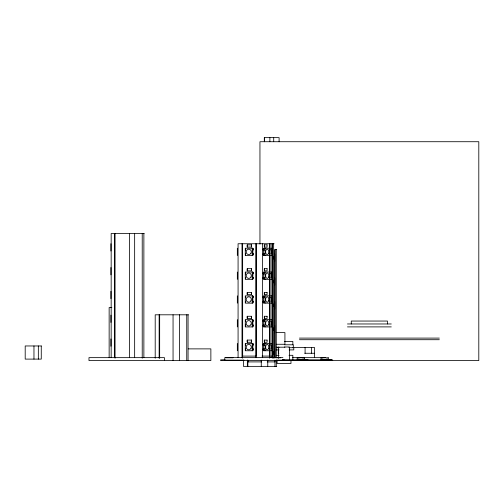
<?xml version="1.0" encoding="UTF-8"?>
<svg xmlns="http://www.w3.org/2000/svg" width="504" height="504" viewBox="0 0 504 504"><rect width="100%" height="100%" fill="white"/><g stroke="black" fill="none" stroke-linecap="round" stroke-linejoin="round"><path stroke-width="0.76" d="M144.232 233.516L111.17 233.516L111.17 357.645M274.094 243.741L238.077 243.741L238.077 357.626M270.648 248.226L272.078 248.226L272.078 255.528L270.648 255.528M264.613 248.812L263.126 248.812L263.126 250.129L264.613 250.129M276.715 249.549L274.863 249.549L274.863 357.979M264.613 253.625L263.126 253.625L263.126 254.936L264.613 254.936M263.422 272.034L269.369 272.034L269.369 279.336L263.422 279.336M270.648 272.034L272.078 272.034L272.078 279.336L270.648 279.336M264.613 272.614L263.126 272.614L263.126 273.93L264.613 273.93M264.613 277.427L263.126 277.427L263.126 278.743L264.613 278.743M270.648 295.835L272.078 295.835L272.078 303.137L270.648 303.137M264.613 296.421L263.126 296.421L263.126 297.732L264.613 297.732M264.613 301.228L263.126 301.228L263.126 302.545L264.613 302.545M111.838 307.553L109.147 307.553L109.147 357.645M188.509 314.805L155.201 314.805L155.201 358.224M270.648 319.637L272.078 319.637L272.078 326.939L270.648 326.939M264.613 320.223L263.126 320.223L263.126 321.539L264.613 321.539M347.47 323.971L391.28 323.971M264.613 325.036L263.126 325.036L263.126 326.346L264.613 326.346M347.47 326.888L391.28 326.888M276.236 332.596L284.924 332.596L284.924 344.276L276.236 344.276M299.426 338.102L439.324 338.102M299.426 339.709L439.324 339.709M284.445 341.435L292.843 341.435L292.843 344.793M270.648 343.445L272.078 343.445L272.078 350.746L270.648 350.746M264.613 344.024L263.126 344.024L263.126 345.341L264.613 345.341M284.445 344.793L293.322 344.793L293.322 347.716M284.351 346.985L289.504 346.985L289.504 359.812M276.236 347.199L284.924 347.199M292.918 347.42L314.433 347.42L314.477 357.645M276.356 347.716L279.128 347.716M288.887 347.716L293.794 347.716L293.794 349.908L289.12 349.908M264.613 348.837L263.126 348.837L263.126 350.154L264.613 350.154M188.194 348.881L210.867 348.881L210.867 360.568L88.981 360.568L88.981 357.645L164.436 357.645L164.436 360.568M276.356 349.908L279.128 349.908M278.265 353.266L278.882 353.266M304.681 353.266L314.477 353.266M276.816 355.307L279.103 355.307M289.025 355.307L292.843 355.307L292.843 360.568M242.626 356.089L256.284 356.089L256.284 243.741L256.24 356.089M262.004 356.089L269.653 356.089M270.717 356.089L272.362 356.089L272.362 243.741M282.939 357.626L224.778 357.626L224.778 360.549L478.8 360.568L478.8 141.719L259.951 141.719L259.951 244.056M292.465 357.645L325.578 357.645M225.773 357.783L233.075 357.783M276.299 357.783L280.684 357.783M282.58 359.535L284.042 359.535L282.58 359.831M225.143 359.982L220.431 360.127L243.999 360.127M282.498 359.982L332.779 360.127L276.211 360.127M247.999 361.904L247.999 360.335L247.955 361.904L261.614 361.904M267.214 361.904L274.982 361.904L274.982 360.335M276.715 366.364L243.407 366.364L243.407 360.089M387.488 323.971L387.488 321.048L351.269 321.048L351.269 323.971M327.707 359.982L327.707 359.106L326.39 359.106L326.39 359.982M322.894 359.982L322.894 359.106L321.584 359.106L321.584 359.982M311.478 347.42L311.478 353.266M305.09 347.42L305.09 353.266M303.906 359.982L303.906 359.106L302.589 359.106L302.589 359.982M299.093 359.982L299.093 359.106L297.776 359.106L297.776 359.982M290.972 360.568L290.972 363.485L277.093 363.485L277.093 360.568M279.103 141.719L279.103 137.636L264.304 137.636L264.323 141.719M278.554 346.985L278.554 358.3M278.309 349.612L278.309 353.266M276.268 249.549L276.268 357.739M276.268 360.089L276.268 366.364M274.982 249.549L274.982 357.979M274.951 360.089L274.951 366.364M274.699 254.041L274.699 261.343M274.699 277.843L274.699 285.144M274.699 301.65L274.699 308.952M274.699 325.452L274.699 332.753M274.699 349.253L274.699 356.555M273.704 137.636L273.704 141.719M273.647 243.741L273.647 358.199M272.248 243.741L272.33 358.199M270.938 243.741L270.938 357.626M269.879 137.636L269.879 141.719M269.653 243.741L269.621 358.199M269.533 243.741L269.533 356.089M267.763 360.089L267.763 366.364M265.079 248.226L265.079 255.528M265.079 272.034L265.079 279.336M265.079 295.835L265.079 303.137M265.079 319.637L265.079 326.939M265.079 343.445L265.079 350.746M264.594 137.636L264.594 141.719M264.506 244.868L264.506 247.061M264.506 268.67L264.506 270.862M264.506 292.478L264.506 294.664M264.506 316.279L264.506 318.471M264.506 340.08L264.506 342.273M263.838 248.812L263.838 250.129M263.838 253.625L263.838 254.936M263.838 272.614L263.838 273.93M263.838 277.427L263.838 278.743M263.838 296.421L263.838 297.732M263.838 301.228L263.838 302.545M263.838 320.223L263.838 321.539M263.838 325.036L263.838 326.346M263.838 344.024L263.838 345.341M263.838 348.837L263.838 350.154M263.422 274.22L263.422 277.143M262.433 243.741L262.433 357.626M261.261 360.089L261.261 366.364M255.931 243.741L255.931 357.626M252.227 248.226L252.227 255.528M252.227 272.034L252.227 279.336M252.227 295.835L252.227 303.137M252.227 319.637L252.227 326.939M252.227 343.445L252.227 350.746M251.364 244.868L251.364 247.061M251.364 268.67L251.364 270.862M251.364 292.478L251.364 294.664M251.364 316.279L251.364 318.471M251.364 340.08L251.364 342.273M247.861 360.089L247.861 366.364M247.351 360.089L247.351 366.364M247.288 244.868L247.288 247.061M247.288 268.67L247.288 270.862M247.288 292.478L247.288 294.664M247.288 316.279L247.288 318.471M247.288 340.08L247.288 342.273M242.626 243.741L242.67 356.089M242.531 243.741L242.531 358.199M242.014 243.741L242.014 357.626M237.34 248.226L237.34 255.528M237.34 272.034L237.34 279.336M237.34 295.835L237.34 303.137M237.34 319.637L237.34 326.939M237.34 343.445L237.34 350.746M188.061 314.805L188.061 360.549M186.745 314.805L186.745 360.549M179.556 314.805L179.556 360.549M173.055 314.805L173.055 360.549M159.655 314.805L159.655 358.224M159.144 314.805L159.144 358.224M143.873 233.516L143.873 357.645M142.222 233.516L142.222 358.212M134.65 233.516L134.65 357.645M129.421 233.516L129.421 357.645M115.051 233.516L115.051 358.212M114.377 233.516L114.377 357.645M110.918 243.716L110.918 251.017M110.918 267.517L110.918 274.819M110.918 291.318L110.918 298.62M110.918 315.126L110.918 322.428M110.918 338.927L110.918 346.229M38.342 345.964L38.342 359.106M33.963 345.964L33.963 359.106M270.743 344.78A2.69 1.581 -90 0 1 271.039 349.02M270.743 297.171A2.69 1.581 -90 0 1 271.039 301.417M270.743 249.568A2.69 1.581 -90 0 1 271.039 253.808M270.743 273.37A2.69 1.581 -90 0 1 271.039 277.609M270.743 320.979A2.69 1.581 -90 0 1 271.039 325.219M273.937 351.59A2.69 1.581 -90 0 1 273.911 354.287M273.937 303.988A2.69 1.581 -90 0 1 273.911 306.678M273.937 256.378A2.69 1.581 -90 0 1 273.911 259.069M273.937 280.18A2.69 1.581 -90 0 1 273.911 282.876M273.937 327.789A2.69 1.581 -90 0 1 273.911 330.479M251.452 244.868L247.193 244.868L247.193 247.061L251.452 247.061L251.452 244.868M267.082 244.868L264.272 244.868L264.272 247.061L267.082 247.061L267.082 244.868M252.857 248.226L245.278 248.226L245.278 255.528L252.857 255.528L252.857 248.226M269.369 248.226L263.422 248.226L263.422 255.528L269.369 255.528L269.369 248.226M245.681 248.812L245.41 250.129L245.681 248.812M253.184 248.812L252.913 250.129L253.184 248.812M245.681 253.625L245.41 254.936L245.681 253.625M253.184 253.625L252.913 254.936L253.184 253.625M251.452 268.67L247.193 268.67L247.193 270.862L251.452 270.862L251.452 268.67M267.082 268.67L264.272 268.67L264.272 270.862L267.082 270.862L267.082 268.67M252.857 272.034L245.278 272.034L245.278 279.336L252.857 279.336L252.857 272.034M245.681 272.614L245.41 273.93L245.681 272.614M253.184 272.614L252.913 273.93L253.184 272.614M245.681 277.427L245.41 278.743L245.681 277.427M253.184 277.427L252.913 278.743L253.184 277.427M251.452 292.478L247.193 292.478L247.193 294.664L251.452 294.664L251.452 292.478M267.082 292.478L264.272 292.478L264.272 294.664L267.082 294.664L267.082 292.478M252.857 295.835L245.278 295.835L245.278 303.137L252.857 303.137L252.857 295.835M269.369 295.835L263.422 295.835L263.422 303.137L269.369 303.137L269.369 295.835M245.681 296.421L245.41 297.732L245.681 296.421M253.184 296.421L252.913 297.732L253.184 296.421M245.681 301.228L245.41 302.545L245.681 301.228M253.184 301.228L252.913 302.545L253.184 301.228M251.452 316.279L247.193 316.279L247.193 318.471L251.452 318.471L251.452 316.279M267.082 316.279L264.272 316.279L264.272 318.471L267.082 318.471L267.082 316.279M252.857 319.637L245.278 319.637L245.278 326.939L252.857 326.939L252.857 319.637M269.369 319.637L263.422 319.637L263.422 326.939L269.369 326.939L269.369 319.637M245.681 320.223L245.41 321.539L245.681 320.223M253.184 320.223L252.913 321.539L253.184 320.223M245.681 325.036L245.41 326.346L245.681 325.036M253.184 325.036L252.913 326.346L253.184 325.036M251.452 340.08L247.193 340.08L247.193 342.273L251.452 342.273L251.452 340.08M267.082 340.08L264.272 340.08L264.272 342.273L267.082 342.273L267.082 340.08M252.857 343.445L245.278 343.445L245.278 350.746L252.857 350.746L252.857 343.445M269.369 343.445L263.422 343.445L263.422 350.746L269.369 350.746L269.369 343.445M245.681 344.024L245.41 345.341L245.681 344.024M253.184 344.024L252.913 345.341L253.184 344.024M41.265 345.964L25.2 345.964L25.2 359.106L41.265 359.106L41.265 345.964M245.681 348.837L245.41 350.154L245.681 348.837M253.184 348.837L252.913 350.154L253.184 348.837M304.485 357.783L297.184 357.783L297.184 359.831L304.485 359.831L304.485 357.783M328.293 357.783L320.991 357.783L320.991 359.831L328.293 359.831L328.293 357.783M307.849 359.535L305.657 359.831L307.849 359.535M331.651 359.535L329.459 359.831L331.651 359.535M268.582 348.472A2.69 1.581 -90 0 0 267.246 344.402A2.69 1.581 -90 0 0 265.841 348.403A2.69 1.581 -90 0 0 268.582 348.472M268.582 300.863A2.69 1.581 -90 0 0 267.246 296.793A2.69 1.581 -90 0 0 265.841 300.8A2.69 1.581 -90 0 0 268.582 300.863M268.582 253.254A2.69 1.581 -90 0 0 267.246 249.19A2.69 1.581 -90 0 0 265.841 253.191A2.69 1.581 -90 0 0 268.582 253.254M268.582 277.061A2.69 1.581 -90 0 0 267.246 272.992A2.69 1.581 -90 0 0 265.841 276.992A2.69 1.581 -90 0 0 268.582 277.061M268.582 324.664A2.69 1.581 -90 0 0 267.246 320.601A2.69 1.581 -90 0 0 265.841 324.601A2.69 1.581 -90 0 0 268.582 324.664M250.954 348.472A2.69 2.558 -90 0 0 248.787 344.402A2.69 2.558 -90 0 0 246.519 348.403A2.69 2.558 -90 0 0 250.954 348.472M250.954 300.863A2.69 2.558 -90 0 0 248.787 296.793A2.69 2.558 -90 0 0 246.519 300.8A2.69 2.558 -90 0 0 250.954 300.863M250.954 253.254A2.69 2.558 -90 0 0 248.787 249.19A2.69 2.558 -90 0 0 246.519 253.191A2.69 2.558 -90 0 0 250.954 253.254M250.954 277.061A2.69 2.558 -90 0 0 248.787 272.992A2.69 2.558 -90 0 0 246.519 276.992A2.69 2.558 -90 0 0 250.954 277.061M250.954 324.664A2.69 2.558 -90 0 0 248.787 320.601A2.69 2.558 -90 0 0 246.519 324.601A2.69 2.558 -90 0 0 250.954 324.664"/></g></svg>
